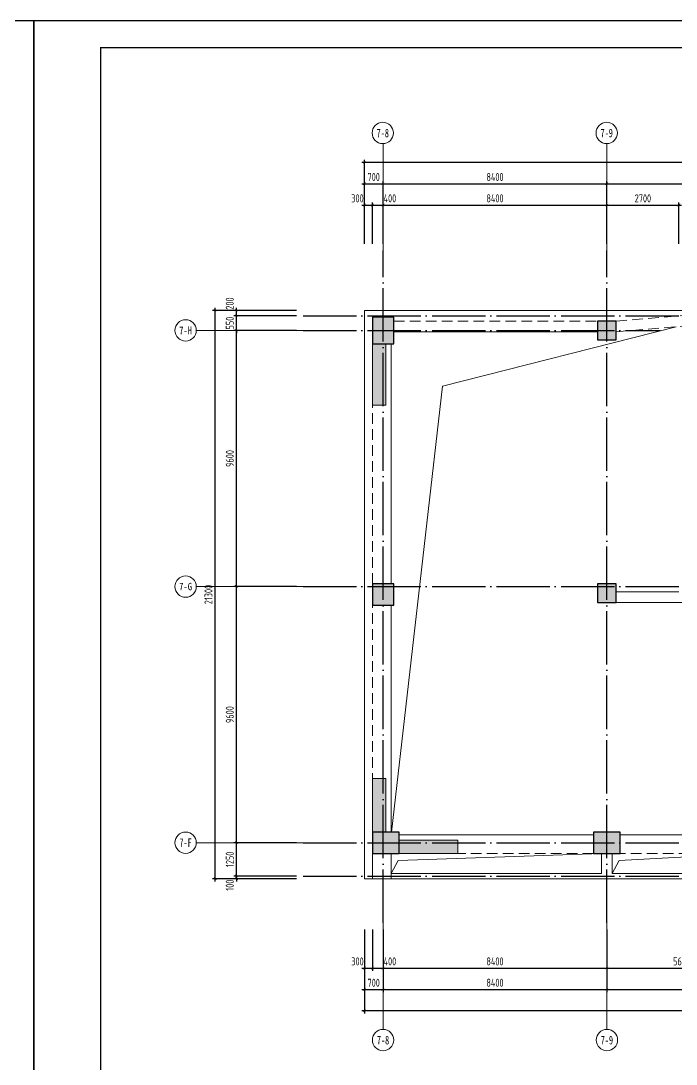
# Model space of a CAD drawing. Header units: millimetres. Extents: x -202076 to 1082610, y -439651 to 179350.
# Drawn here: x 739118 to 763704, y 37219 to 76322 of the extents above; entities that cross this region are included whole.
import ezdxf
from ezdxf.enums import TextEntityAlignment as Align

# ---------------------------------------------------------------- set-up
doc = ezdxf.new("R2010")
doc.units = ezdxf.units.MM
doc.header["$LTSCALE"] = 1000
for name, pattern in [('DASHED', [0.75, 0.5, -0.25]), ('DOTE', [2.42, 2, -0.2, 0.02, -0.2]), ('虚线', [500, 300, -200])]:
    doc.linetypes.add(name, pattern=pattern)
for name, color, linetype in [('02-TEXT_轴号', 7, 'Continuous'), ('A_AXIS-轴线', 36, 'DOTE'), ('AXIS_TEXT', 7, 'Continuous'), ('COLU', 5, 'Continuous')]:
    doc.layers.add(name, color=color, linetype=linetype)
for name, color, linetype, lineweight in [('BEAM', 4, 'DASHED', 0), ('DIM', 3, 'Continuous', 0), ('WALL', 2, 'Continuous', 0), ('板洞边线', 3, 'Continuous', 18), ('砼梁', 4, 'Continuous', 18), ('边缘构件填充', 253, 'Continuous', 18)]:
    doc.layers.add(name, color=color, linetype=linetype, lineweight=lineweight)
doc.styles.add('_TCH_AXIS', font='STXIHEI.TTF', dxfattribs={"width": 0.75})
doc.styles.add('COMPLEX', font='COMPLEX')
doc.styles.add('TSSD_Dimension', font='tssdeng.shx', dxfattribs={"width": 0.7, "bigfont": 'hztxt.shx'})
doc.dimstyles.new('TSSD_100_100', dxfattribs={"dimtxt": 300, "dimasz": 100, "dimexe": 100, "dimexo": 250, "dimgap": 100, "dimtad": 1, "dimdec": 0, "dimzin": 0, "dimdsep": 46, "dimtxsty": 'TSSD_Dimension', "dimblk": 'ARCHTICK', "dimcen": 0, "dimdle": 100, "dimclrt": 7, "dimadec": 0, "dimazin": 0, "dimtfac": 1, "dimtdec": 0, "dimtix": 1, "dimtmove": 2, "dimatfit": 3, "dimfxl": 1, "dimtolj": 1, "dimtzin": 0, "dimarcsym": 0})

# ---------------------------------------------------------------- blocks, each defined once
blk = doc.blocks.new('_ARCHTICK')
at = {"color": 0, "linetype": 'ByBlock', "const_width": 0.15}
blk.add_lwpolyline([(-0.5, -0.5), (0.5, 0.5)], dxfattribs=at)
blk = doc.blocks.new('*D1767')
at = {"layer": 'Defpoints', "color": 0, "transparency": 16777216}
for p in [(747207, 55119), (749707, 55119), (749707, 45519)]:
    blk.add_point(p, dxfattribs=at)
at = {"layer": 'DIM', "color": 0, "lineweight": -2, "transparency": 16777216}
for p, q in [((747207, 45419), (747207, 55219)), ((749457, 55119), (747107, 55119)), ((749457, 45519), (747107, 45519))]:
    blk.add_line(p, q, dxfattribs=at)
at = {"layer": 'DIM', "color": 0, "lineweight": -2, "transparency": 16777216, "xscale": 100, "yscale": 100, "zscale": 100}
for p, rotation in [((747207, 55119), 90), ((747207, 45519), 270)]:
    blk.add_blockref('_ARCHTICK', p, dxfattribs=dict(at, rotation=rotation))
at = {"layer": 'DIM', "color": 7, "transparency": 16777216, "insert": (746957, 50319), "char_height": 300, "attachment_point": 5, "rotation": 90, "style": 'TSSD_Dimension'}
blk.add_mtext('\\A1;9600', dxfattribs=at)
blk = doc.blocks.new('*D1768')
at = {"layer": 'Defpoints', "color": 0, "transparency": 16777216}
for p in [(747207, 64719), (749707, 64719), (749707, 55119)]:
    blk.add_point(p, dxfattribs=at)
at = {"layer": 'DIM', "color": 0, "lineweight": -2, "transparency": 16777216}
for p, q in [((749457, 64719), (747107, 64719)), ((747207, 55019), (747207, 64819)), ((749457, 55119), (747107, 55119))]:
    blk.add_line(p, q, dxfattribs=at)
at = {"layer": 'DIM', "color": 0, "lineweight": -2, "transparency": 16777216, "xscale": 100, "yscale": 100, "zscale": 100}
for p, rotation in [((747207, 64719), 90), ((747207, 55119), 270)]:
    blk.add_blockref('_ARCHTICK', p, dxfattribs=dict(at, rotation=rotation))
at = {"layer": 'DIM', "color": 7, "transparency": 16777216, "insert": (746957, 59919), "char_height": 300, "attachment_point": 5, "rotation": 90, "style": 'TSSD_Dimension'}
blk.add_mtext('\\A1;9600', dxfattribs=at)
blk = doc.blocks.new('*D1769')
at = {"layer": 'Defpoints', "color": 0, "transparency": 16777216}
for p in [(747207, 65269), (749707, 65269), (749707, 64719)]:
    blk.add_point(p, dxfattribs=at)
at = {"layer": 'DIM', "color": 0, "lineweight": -2, "transparency": 16777216}
for p, q in [((747207, 65269), (747207, 65369)), ((749457, 65269), (747107, 65269)), ((747207, 64719), (747207, 65269)), ((749457, 64719), (747107, 64719)), ((747207, 64719), (747207, 64619))]:
    blk.add_line(p, q, dxfattribs=at)
at = {"layer": 'DIM', "color": 0, "lineweight": -2, "transparency": 16777216, "xscale": 100, "yscale": 100, "zscale": 100}
for p, rotation in [((747207, 65269), 270), ((747207, 64719), 90)]:
    blk.add_blockref('_ARCHTICK', p, dxfattribs=dict(at, rotation=rotation))
at = {"layer": 'DIM', "color": 7, "transparency": 16777216, "insert": (746957, 64994), "char_height": 300, "attachment_point": 5, "rotation": 90, "style": 'TSSD_Dimension'}
blk.add_mtext('\\A1;550', dxfattribs=at)
blk = doc.blocks.new('*D1770')
at = {"layer": 'Defpoints', "color": 0, "transparency": 16777216}
for p in [(746407, 65469), (749707, 65469), (749707, 44169)]:
    blk.add_point(p, dxfattribs=at)
at = {"layer": 'DIM', "color": 0, "lineweight": -2, "transparency": 16777216}
for p, q in [((749457, 65469), (746307, 65469)), ((746407, 44069), (746407, 65569)), ((749457, 44169), (746307, 44169))]:
    blk.add_line(p, q, dxfattribs=at)
at = {"layer": 'DIM', "color": 0, "lineweight": -2, "transparency": 16777216, "xscale": 100, "yscale": 100, "zscale": 100}
for p, rotation in [((746407, 65469), 90), ((746407, 44169), 270)]:
    blk.add_blockref('_ARCHTICK', p, dxfattribs=dict(at, rotation=rotation))
at = {"layer": 'DIM', "color": 7, "transparency": 16777216, "insert": (746157, 54819), "char_height": 300, "attachment_point": 5, "rotation": 90, "style": 'TSSD_Dimension'}
blk.add_mtext('\\A1;21300', dxfattribs=at)
blk = doc.blocks.new('*D1773')
at = {"layer": 'Defpoints', "color": 0, "transparency": 16777216}
for p in [(761107, 42519), (769507, 42519), (769507, 40019)]:
    blk.add_point(p, dxfattribs=at)
at = {"layer": 'DIM', "color": 0, "lineweight": -2, "transparency": 16777216}
for p, q in [((761107, 42269), (761107, 39919)), ((769507, 42269), (769507, 39919)), ((761007, 40019), (769607, 40019))]:
    blk.add_line(p, q, dxfattribs=at)
at = {"layer": 'DIM', "color": 0, "lineweight": -2, "transparency": 16777216, "xscale": 100, "yscale": 100, "zscale": 100, "rotation": 180}
blk.add_blockref('_ARCHTICK', (761107, 40019), dxfattribs=at)
at = {"layer": 'DIM', "color": 0, "lineweight": -2, "transparency": 16777216, "xscale": 100, "yscale": 100, "zscale": 100}
blk.add_blockref('_ARCHTICK', (769507, 40019), dxfattribs=at)
at = {"layer": 'DIM', "color": 7, "transparency": 16777216, "insert": (765307, 40269), "char_height": 300, "attachment_point": 5, "style": 'TSSD_Dimension'}
blk.add_mtext('\\A1;8400', dxfattribs=at)
blk = doc.blocks.new('*D1775')
at = {"layer": 'Defpoints', "color": 0, "transparency": 16777216}
for p in [(752707, 42519), (761107, 42519), (761107, 40019)]:
    blk.add_point(p, dxfattribs=at)
at = {"layer": 'DIM', "color": 0, "lineweight": -2, "transparency": 16777216}
for p, q in [((752707, 42269), (752707, 39919)), ((761107, 42269), (761107, 39919)), ((752607, 40019), (761207, 40019))]:
    blk.add_line(p, q, dxfattribs=at)
at = {"layer": 'DIM', "color": 0, "lineweight": -2, "transparency": 16777216, "xscale": 100, "yscale": 100, "zscale": 100, "rotation": 180}
blk.add_blockref('_ARCHTICK', (752707, 40019), dxfattribs=at)
at = {"layer": 'DIM', "color": 0, "lineweight": -2, "transparency": 16777216, "xscale": 100, "yscale": 100, "zscale": 100}
blk.add_blockref('_ARCHTICK', (761107, 40019), dxfattribs=at)
at = {"layer": 'DIM', "color": 7, "transparency": 16777216, "insert": (756907, 40269), "char_height": 300, "attachment_point": 5, "style": 'TSSD_Dimension'}
blk.add_mtext('\\A1;8400', dxfattribs=at)
blk = doc.blocks.new('*D1779')
at = {"layer": 'Defpoints', "color": 0, "transparency": 16777216}
for p in [(752007, 42519), (803807, 42519), (752007, 39219)]:
    blk.add_point(p, dxfattribs=at)
at = {"layer": 'DIM', "color": 0, "lineweight": -2, "transparency": 16777216}
for p, q in [((752007, 42269), (752007, 39119)), ((803807, 42269), (803807, 39119)), ((803907, 39219), (751907, 39219))]:
    blk.add_line(p, q, dxfattribs=at)
at = {"layer": 'DIM', "color": 0, "lineweight": -2, "transparency": 16777216, "xscale": 100, "yscale": 100, "zscale": 100, "rotation": 180}
blk.add_blockref('_ARCHTICK', (752007, 39219), dxfattribs=at)
at = {"layer": 'DIM', "color": 0, "lineweight": -2, "transparency": 16777216, "xscale": 100, "yscale": 100, "zscale": 100}
blk.add_blockref('_ARCHTICK', (803807, 39219), dxfattribs=at)
at = {"layer": 'DIM', "color": 7, "transparency": 16777216, "insert": (777907, 39469), "char_height": 300, "attachment_point": 5, "style": 'TSSD_Dimension'}
blk.add_mtext('\\A1;51800', dxfattribs=at)
blk = doc.blocks.new('*D1780')
at = {"layer": 'Defpoints', "color": 0, "transparency": 16777216}
for p in [(761107, 70219), (752707, 67719), (761107, 67719)]:
    blk.add_point(p, dxfattribs=at)
at = {"layer": 'DIM', "color": 0, "lineweight": -2, "transparency": 16777216}
for p, q in [((752607, 70219), (761207, 70219)), ((752707, 67969), (752707, 70319)), ((761107, 67969), (761107, 70319))]:
    blk.add_line(p, q, dxfattribs=at)
at = {"layer": 'DIM', "color": 0, "lineweight": -2, "transparency": 16777216, "xscale": 100, "yscale": 100, "zscale": 100, "rotation": 180}
blk.add_blockref('_ARCHTICK', (752707, 70219), dxfattribs=at)
at = {"layer": 'DIM', "color": 0, "lineweight": -2, "transparency": 16777216, "xscale": 100, "yscale": 100, "zscale": 100}
blk.add_blockref('_ARCHTICK', (761107, 70219), dxfattribs=at)
at = {"layer": 'DIM', "color": 7, "transparency": 16777216, "insert": (756907, 70469), "char_height": 300, "attachment_point": 5, "style": 'TSSD_Dimension'}
blk.add_mtext('\\A1;8400', dxfattribs=at)
blk = doc.blocks.new('*D1781')
at = {"layer": 'Defpoints', "color": 0, "transparency": 16777216}
for p in [(769507, 70219), (761107, 67719), (769507, 67719)]:
    blk.add_point(p, dxfattribs=at)
at = {"layer": 'DIM', "color": 0, "lineweight": -2, "transparency": 16777216}
for p, q in [((761007, 70219), (769607, 70219)), ((761107, 67969), (761107, 70319)), ((769507, 67969), (769507, 70319))]:
    blk.add_line(p, q, dxfattribs=at)
at = {"layer": 'DIM', "color": 0, "lineweight": -2, "transparency": 16777216, "xscale": 100, "yscale": 100, "zscale": 100, "rotation": 180}
blk.add_blockref('_ARCHTICK', (761107, 70219), dxfattribs=at)
at = {"layer": 'DIM', "color": 0, "lineweight": -2, "transparency": 16777216, "xscale": 100, "yscale": 100, "zscale": 100}
blk.add_blockref('_ARCHTICK', (769507, 70219), dxfattribs=at)
at = {"layer": 'DIM', "color": 7, "transparency": 16777216, "insert": (765307, 70469), "char_height": 300, "attachment_point": 5, "style": 'TSSD_Dimension'}
blk.add_mtext('\\A1;8400', dxfattribs=at)
blk = doc.blocks.new('*D1788')
at = {"layer": 'Defpoints', "color": 0, "transparency": 16777216}
for p in [(752007, 71019), (752007, 67719), (803807, 67719)]:
    blk.add_point(p, dxfattribs=at)
at = {"layer": 'DIM', "color": 0, "lineweight": -2, "transparency": 16777216}
for p, q in [((803907, 71019), (751907, 71019)), ((752007, 67969), (752007, 71119)), ((803807, 67969), (803807, 71119))]:
    blk.add_line(p, q, dxfattribs=at)
at = {"layer": 'DIM', "color": 0, "lineweight": -2, "transparency": 16777216, "xscale": 100, "yscale": 100, "zscale": 100, "rotation": 180}
blk.add_blockref('_ARCHTICK', (752007, 71019), dxfattribs=at)
at = {"layer": 'DIM', "color": 0, "lineweight": -2, "transparency": 16777216, "xscale": 100, "yscale": 100, "zscale": 100}
blk.add_blockref('_ARCHTICK', (803807, 71019), dxfattribs=at)
at = {"layer": 'DIM', "color": 7, "transparency": 16777216, "insert": (777907, 71269), "char_height": 300, "attachment_point": 5, "style": 'TSSD_Dimension'}
blk.add_mtext('\\A1;51800', dxfattribs=at)
blk = doc.blocks.new('*D1789')
at = {"layer": 'Defpoints', "color": 0, "transparency": 16777216}
for p in [(761107, 69419), (752707, 67719), (761107, 67719)]:
    blk.add_point(p, dxfattribs=at)
at = {"layer": 'DIM', "color": 0, "lineweight": -2, "transparency": 16777216}
for p, q in [((752607, 69419), (761207, 69419)), ((752707, 67969), (752707, 69519)), ((761107, 67969), (761107, 69519))]:
    blk.add_line(p, q, dxfattribs=at)
at = {"layer": 'DIM', "color": 0, "lineweight": -2, "transparency": 16777216, "xscale": 100, "yscale": 100, "zscale": 100, "rotation": 180}
blk.add_blockref('_ARCHTICK', (752707, 69419), dxfattribs=at)
at = {"layer": 'DIM', "color": 0, "lineweight": -2, "transparency": 16777216, "xscale": 100, "yscale": 100, "zscale": 100}
blk.add_blockref('_ARCHTICK', (761107, 69419), dxfattribs=at)
at = {"layer": 'DIM', "color": 7, "transparency": 16777216, "insert": (756907, 69669), "char_height": 300, "attachment_point": 5, "style": 'TSSD_Dimension'}
blk.add_mtext('\\A1;8400', dxfattribs=at)
blk = doc.blocks.new('*D1790')
at = {"layer": 'Defpoints', "color": 0, "transparency": 16777216}
for p in [(763807, 69419), (761107, 67719), (763807, 67719)]:
    blk.add_point(p, dxfattribs=at)
at = {"layer": 'DIM', "color": 0, "lineweight": -2, "transparency": 16777216}
for p, q in [((761007, 69419), (763907, 69419)), ((761107, 67969), (761107, 69519)), ((763807, 67969), (763807, 69519))]:
    blk.add_line(p, q, dxfattribs=at)
at = {"layer": 'DIM', "color": 0, "lineweight": -2, "transparency": 16777216, "xscale": 100, "yscale": 100, "zscale": 100, "rotation": 180}
blk.add_blockref('_ARCHTICK', (761107, 69419), dxfattribs=at)
at = {"layer": 'DIM', "color": 0, "lineweight": -2, "transparency": 16777216, "xscale": 100, "yscale": 100, "zscale": 100}
blk.add_blockref('_ARCHTICK', (763807, 69419), dxfattribs=at)
at = {"layer": 'DIM', "color": 7, "transparency": 16777216, "insert": (762457, 69669), "char_height": 300, "attachment_point": 5, "style": 'TSSD_Dimension'}
blk.add_mtext('\\A1;2700', dxfattribs=at)
blk = doc.blocks.new('*D1809')
at = {"layer": 'Defpoints', "color": 0, "transparency": 16777216}
for p in [(752707, 42519), (761107, 42519), (761107, 40819)]:
    blk.add_point(p, dxfattribs=at)
at = {"layer": 'DIM', "color": 0, "lineweight": -2, "transparency": 16777216}
for p, q in [((752707, 42269), (752707, 40719)), ((761107, 42269), (761107, 40719)), ((752607, 40819), (761207, 40819))]:
    blk.add_line(p, q, dxfattribs=at)
at = {"layer": 'DIM', "color": 0, "lineweight": -2, "transparency": 16777216, "xscale": 100, "yscale": 100, "zscale": 100, "rotation": 180}
blk.add_blockref('_ARCHTICK', (752707, 40819), dxfattribs=at)
at = {"layer": 'DIM', "color": 0, "lineweight": -2, "transparency": 16777216, "xscale": 100, "yscale": 100, "zscale": 100}
blk.add_blockref('_ARCHTICK', (761107, 40819), dxfattribs=at)
at = {"layer": 'DIM', "color": 7, "transparency": 16777216, "insert": (756907, 41069), "char_height": 300, "attachment_point": 5, "style": 'TSSD_Dimension'}
blk.add_mtext('\\A1;8400', dxfattribs=at)
blk = doc.blocks.new('*D1810')
at = {"layer": 'Defpoints', "color": 0, "transparency": 16777216}
for p in [(761107, 42519), (766707, 42519), (766707, 40819)]:
    blk.add_point(p, dxfattribs=at)
at = {"layer": 'DIM', "color": 0, "lineweight": -2, "transparency": 16777216}
for p, q in [((761107, 42269), (761107, 40719)), ((766707, 42269), (766707, 40719)), ((761007, 40819), (766807, 40819))]:
    blk.add_line(p, q, dxfattribs=at)
at = {"layer": 'DIM', "color": 0, "lineweight": -2, "transparency": 16777216, "xscale": 100, "yscale": 100, "zscale": 100, "rotation": 180}
blk.add_blockref('_ARCHTICK', (761107, 40819), dxfattribs=at)
at = {"layer": 'DIM', "color": 0, "lineweight": -2, "transparency": 16777216, "xscale": 100, "yscale": 100, "zscale": 100}
blk.add_blockref('_ARCHTICK', (766707, 40819), dxfattribs=at)
at = {"layer": 'DIM', "color": 7, "transparency": 16777216, "insert": (763907, 41069), "char_height": 300, "attachment_point": 5, "style": 'TSSD_Dimension'}
blk.add_mtext('\\A1;5600', dxfattribs=at)
blk = doc.blocks.new('图框-A1')
for points, const_width in [([(0, 0), (841, 0), (841, 594), (0, 594)], 0.05), ([(766, 584), (25, 584), (25, 10), (766, 10)], 0.5)]:
    blk.add_lwpolyline(points, close=True, dxfattribs=dict(const_width=const_width))
at = {"const_width": 0.05}
for points in [[(0, 297), (2, 297)], [(841, 297), (839, 297)]]:
    blk.add_lwpolyline(points, dxfattribs=at)
blk = doc.blocks.new('*D2203')
at = {"layer": 'Defpoints', "color": 0, "transparency": 16777216}
for p in [(752307, 42519), (752707, 42519), (752707, 40819)]:
    blk.add_point(p, dxfattribs=at)
at = {"layer": 'DIM', "color": 0, "lineweight": -2, "transparency": 16777216}
for p, q in [((752307, 42269), (752307, 40719)), ((752707, 42269), (752707, 40719)), ((752207, 40819), (752807, 40819))]:
    blk.add_line(p, q, dxfattribs=at)
at = {"layer": 'DIM', "color": 0, "lineweight": -2, "transparency": 16777216, "xscale": 100, "yscale": 100, "zscale": 100, "rotation": 180}
blk.add_blockref('_ARCHTICK', (752307, 40819), dxfattribs=at)
at = {"layer": 'DIM', "color": 0, "lineweight": -2, "transparency": 16777216, "xscale": 100, "yscale": 100, "zscale": 100}
blk.add_blockref('_ARCHTICK', (752707, 40819), dxfattribs=at)
at = {"layer": 'DIM', "color": 7, "transparency": 16777216, "insert": (752965, 41069), "char_height": 300, "attachment_point": 5, "style": 'TSSD_Dimension'}
blk.add_mtext('\\A1;400', dxfattribs=at)
blk = doc.blocks.new('*D2204')
at = {"layer": 'Defpoints', "color": 0, "transparency": 16777216}
for p in [(752007, 42519), (752707, 42519), (752707, 40019)]:
    blk.add_point(p, dxfattribs=at)
at = {"layer": 'DIM', "color": 0, "lineweight": -2, "transparency": 16777216}
for p, q in [((752007, 42269), (752007, 39919)), ((752707, 42269), (752707, 39919)), ((751907, 40019), (752807, 40019))]:
    blk.add_line(p, q, dxfattribs=at)
at = {"layer": 'DIM', "color": 0, "lineweight": -2, "transparency": 16777216, "xscale": 100, "yscale": 100, "zscale": 100, "rotation": 180}
blk.add_blockref('_ARCHTICK', (752007, 40019), dxfattribs=at)
at = {"layer": 'DIM', "color": 0, "lineweight": -2, "transparency": 16777216, "xscale": 100, "yscale": 100, "zscale": 100}
blk.add_blockref('_ARCHTICK', (752707, 40019), dxfattribs=at)
at = {"layer": 'DIM', "color": 7, "transparency": 16777216, "insert": (752357, 40269), "char_height": 300, "attachment_point": 5, "style": 'TSSD_Dimension'}
blk.add_mtext('\\A1;700', dxfattribs=at)
blk = doc.blocks.new('*D2205')
at = {"layer": 'Defpoints', "color": 0, "transparency": 16777216}
for p in [(747207, 44269), (749707, 44269), (749707, 44169)]:
    blk.add_point(p, dxfattribs=at)
at = {"layer": 'DIM', "color": 0, "lineweight": -2, "transparency": 16777216}
for p, q in [((749457, 44269), (747107, 44269)), ((747207, 44269), (747207, 44369)), ((747207, 44169), (747207, 44269)), ((749457, 44169), (747107, 44169)), ((747207, 44169), (747207, 44069))]:
    blk.add_line(p, q, dxfattribs=at)
at = {"layer": 'DIM', "color": 0, "lineweight": -2, "transparency": 16777216, "xscale": 100, "yscale": 100, "zscale": 100}
for p, rotation in [((747207, 44269), 270), ((747207, 44169), 90)]:
    blk.add_blockref('_ARCHTICK', p, dxfattribs=dict(at, rotation=rotation))
at = {"layer": 'DIM', "color": 7, "transparency": 16777216, "insert": (746957, 43927), "char_height": 300, "attachment_point": 5, "rotation": 90, "style": 'TSSD_Dimension'}
blk.add_mtext('\\A1;100', dxfattribs=at)
blk = doc.blocks.new('*D2212')
at = {"layer": 'Defpoints', "color": 0, "transparency": 16777216}
for p in [(752307, 69419), (752007, 67719), (752307, 67719)]:
    blk.add_point(p, dxfattribs=at)
at = {"layer": 'DIM', "color": 0, "lineweight": -2, "transparency": 16777216}
for p, q in [((751907, 69419), (752407, 69419)), ((752007, 67969), (752007, 69519)), ((752307, 67969), (752307, 69519))]:
    blk.add_line(p, q, dxfattribs=at)
at = {"layer": 'DIM', "color": 0, "lineweight": -2, "transparency": 16777216, "xscale": 100, "yscale": 100, "zscale": 100, "rotation": 180}
blk.add_blockref('_ARCHTICK', (752007, 69419), dxfattribs=at)
at = {"layer": 'DIM', "color": 0, "lineweight": -2, "transparency": 16777216, "xscale": 100, "yscale": 100, "zscale": 100}
blk.add_blockref('_ARCHTICK', (752307, 69419), dxfattribs=at)
at = {"layer": 'DIM', "color": 7, "transparency": 16777216, "insert": (751749, 69669), "char_height": 300, "attachment_point": 5, "style": 'TSSD_Dimension'}
blk.add_mtext('\\A1;300', dxfattribs=at)
blk = doc.blocks.new('*D2213')
at = {"layer": 'Defpoints', "color": 0, "transparency": 16777216}
for p in [(752707, 70219), (752007, 67719), (752707, 67719)]:
    blk.add_point(p, dxfattribs=at)
at = {"layer": 'DIM', "color": 0, "lineweight": -2, "transparency": 16777216}
for p, q in [((751907, 70219), (752807, 70219)), ((752007, 67969), (752007, 70319)), ((752707, 67969), (752707, 70319))]:
    blk.add_line(p, q, dxfattribs=at)
at = {"layer": 'DIM', "color": 0, "lineweight": -2, "transparency": 16777216, "xscale": 100, "yscale": 100, "zscale": 100, "rotation": 180}
blk.add_blockref('_ARCHTICK', (752007, 70219), dxfattribs=at)
at = {"layer": 'DIM', "color": 0, "lineweight": -2, "transparency": 16777216, "xscale": 100, "yscale": 100, "zscale": 100}
blk.add_blockref('_ARCHTICK', (752707, 70219), dxfattribs=at)
at = {"layer": 'DIM', "color": 7, "transparency": 16777216, "insert": (752357, 70469), "char_height": 300, "attachment_point": 5, "style": 'TSSD_Dimension'}
blk.add_mtext('\\A1;700', dxfattribs=at)
blk = doc.blocks.new('*D2214')
at = {"layer": 'Defpoints', "color": 0, "transparency": 16777216}
for p in [(747207, 65469), (749707, 65469), (749707, 65269)]:
    blk.add_point(p, dxfattribs=at)
at = {"layer": 'DIM', "color": 0, "lineweight": -2, "transparency": 16777216}
for p, q in [((749457, 65469), (747107, 65469)), ((747207, 65169), (747207, 65569)), ((749457, 65269), (747107, 65269))]:
    blk.add_line(p, q, dxfattribs=at)
at = {"layer": 'DIM', "color": 0, "lineweight": -2, "transparency": 16777216, "xscale": 100, "yscale": 100, "zscale": 100}
for p, rotation in [((747207, 65469), 90), ((747207, 65269), 270)]:
    blk.add_blockref('_ARCHTICK', p, dxfattribs=dict(at, rotation=rotation))
at = {"layer": 'DIM', "color": 7, "transparency": 16777216, "insert": (746957, 65727), "char_height": 300, "attachment_point": 5, "rotation": 90, "style": 'TSSD_Dimension'}
blk.add_mtext('\\A1;200', dxfattribs=at)
blk = doc.blocks.new('_AXISO')
blk.add_circle((0, 0), 0.5)
at = {"layer": 'AXIS_TEXT', "style": 'COMPLEX', "width": 1.041667}
blk.add_attdef('A', text='', height=0.56, dxfattribs=at).set_placement((-0.25, -0.28), (0.25, -0.28), align=Align.FIT)
blk = doc.blocks.new('*D2923')
at = {"layer": 'Defpoints', "color": 0, "transparency": 16777216}
for p in [(747207, 45519), (749707, 45519), (749707, 44269)]:
    blk.add_point(p, dxfattribs=at)
at = {"layer": 'DIM', "color": 0, "lineweight": -2, "transparency": 16777216}
for p, q in [((749457, 45519), (747107, 45519)), ((747207, 44169), (747207, 45619)), ((749457, 44269), (747107, 44269))]:
    blk.add_line(p, q, dxfattribs=at)
at = {"layer": 'DIM', "color": 0, "lineweight": -2, "transparency": 16777216, "xscale": 100, "yscale": 100, "zscale": 100}
for p, rotation in [((747207, 45519), 90), ((747207, 44269), 270)]:
    blk.add_blockref('_ARCHTICK', p, dxfattribs=dict(at, rotation=rotation))
at = {"layer": 'DIM', "color": 7, "transparency": 16777216, "insert": (746957, 44894), "char_height": 300, "attachment_point": 5, "rotation": 90, "style": 'TSSD_Dimension'}
blk.add_mtext('\\A1;1250', dxfattribs=at)
blk = doc.blocks.new('*D2927')
at = {"layer": 'Defpoints', "color": 0, "transparency": 16777216}
for p in [(752007, 42519), (752307, 42519), (752307, 40819)]:
    blk.add_point(p, dxfattribs=at)
at = {"layer": 'DIM', "color": 0, "lineweight": -2, "transparency": 16777216}
for p, q in [((752007, 42269), (752007, 40719)), ((752307, 42269), (752307, 40719)), ((751907, 40819), (752407, 40819))]:
    blk.add_line(p, q, dxfattribs=at)
at = {"layer": 'DIM', "color": 0, "lineweight": -2, "transparency": 16777216, "xscale": 100, "yscale": 100, "zscale": 100, "rotation": 180}
blk.add_blockref('_ARCHTICK', (752007, 40819), dxfattribs=at)
at = {"layer": 'DIM', "color": 0, "lineweight": -2, "transparency": 16777216, "xscale": 100, "yscale": 100, "zscale": 100}
blk.add_blockref('_ARCHTICK', (752307, 40819), dxfattribs=at)
at = {"layer": 'DIM', "color": 7, "transparency": 16777216, "insert": (751749, 41069), "char_height": 300, "attachment_point": 5, "style": 'TSSD_Dimension'}
blk.add_mtext('\\A1;300', dxfattribs=at)
blk = doc.blocks.new('*D2928')
at = {"layer": 'Defpoints', "color": 0, "transparency": 16777216}
for p in [(752707, 69419), (752307, 67719), (752707, 67719)]:
    blk.add_point(p, dxfattribs=at)
at = {"layer": 'DIM', "color": 0, "lineweight": -2, "transparency": 16777216}
for p, q in [((752207, 69419), (752807, 69419)), ((752307, 67969), (752307, 69519)), ((752707, 67969), (752707, 69519))]:
    blk.add_line(p, q, dxfattribs=at)
at = {"layer": 'DIM', "color": 0, "lineweight": -2, "transparency": 16777216, "xscale": 100, "yscale": 100, "zscale": 100, "rotation": 180}
blk.add_blockref('_ARCHTICK', (752307, 69419), dxfattribs=at)
at = {"layer": 'DIM', "color": 0, "lineweight": -2, "transparency": 16777216, "xscale": 100, "yscale": 100, "zscale": 100}
blk.add_blockref('_ARCHTICK', (752707, 69419), dxfattribs=at)
at = {"layer": 'DIM', "color": 7, "transparency": 16777216, "insert": (752965, 69669), "char_height": 300, "attachment_point": 5, "style": 'TSSD_Dimension'}
blk.add_mtext('\\A1;400', dxfattribs=at)

msp = doc.modelspace()

# ---------------------------------------------------------------- hatches: boundary and pattern name
at = {"layer": '边缘构件填充'}
h = msp.add_hatch(color=256, dxfattribs=at)
h.dxf.hatch_style = 1
h.paths.add_polyline_path([(753107.2, 65219), (752307.2, 65219), (752307.2, 64219), (753107.2, 64219)])
h = msp.add_hatch(color=256, dxfattribs=at)
h.dxf.hatch_style = 1
h.paths.add_polyline_path([(761457.2, 65069), (760757.2, 65069), (760757.2, 64369), (761457.2, 64369)])
h = msp.add_hatch(color=256, dxfattribs=at)
h.dxf.hatch_style = 1
h.paths.add_polyline_path([(752307.2, 61919), (752807.2, 61919), (752807.2, 64219), (752307.2, 64219)])
h = msp.add_hatch(color=256, dxfattribs=at)
h.dxf.hatch_style = 1
h.paths.add_polyline_path([(753107.2, 55219), (752307.2, 55219), (752307.2, 54419), (753107.2, 54419)])
h = msp.add_hatch(color=256, dxfattribs=at)
h.dxf.hatch_style = 1
h.paths.add_polyline_path([(761457.2, 55219), (760757.2, 55219), (760757.2, 54519), (761457.2, 54519)])
h = msp.add_hatch(color=256, dxfattribs=at)
h.dxf.hatch_style = 1
h.paths.add_polyline_path([(752807.2, 47919), (752307.2, 47919), (752307.2, 45919), (752807.2, 45919)])
h = msp.add_hatch(color=256, dxfattribs=at)
h.dxf.hatch_style = 1
h.paths.add_polyline_path([(753307.2, 45919), (752307.2, 45919), (752307.2, 45119), (753307.2, 45119)])
h = msp.add_hatch(color=256, dxfattribs=at)
h.dxf.hatch_style = 1
h.paths.add_polyline_path([(761607.2, 45919), (760607.2, 45919), (760607.2, 45119), (761607.2, 45119)])
h = msp.add_hatch(color=256, dxfattribs=at)
h.dxf.hatch_style = 1
h.paths.add_polyline_path([(755507.2, 45619), (753307.2, 45619), (753307.2, 45119), (755507.2, 45119)])

# ---------------------------------------------------------------- linework, layer by layer
for points in [[(739607.2, 16919), (739607.2, 76319), (655507.2, 76319), (655507.2, 16919)], [(823707.2, 16919), (823707.2, 76319), (739607.2, 76319), (739607.2, 16919)]]:
    msp.add_lwpolyline(points, close=True)
at = {"layer": 'A_AXIS-轴线'}
for p, q in [((752707.2, 42519), (752707.2, 67719)), ((761107.2, 42519), (761107.2, 67719))]:
    msp.add_line(p, q, dxfattribs=at)
for points in [[(749707.2, 65269), (806107.5, 65269)], [(749707.2, 64719), (763107.2, 64719)], [(749707.2, 55119), (806107.5, 55119)], [(749707.2, 45519), (806107.5, 45519)], [(749707.2, 44269), (806107.5, 44269)]]:
    msp.add_lwpolyline(points, dxfattribs=at)
at = {"layer": 'BEAM', "ltscale": 0.8}
for p, q in [((761457.2, 65069), (766207.2, 65469)), ((753107.2, 65069), (760757.2, 65069)), ((761457.2, 64667.6), (766207.2, 65067.6)), ((752307.2, 55219), (752307.2, 64219)), ((752307.2, 45919), (752307.2, 54419)), ((752307.2, 45119), (752307.2, 44169)), ((760607.2, 45119), (753307.2, 45119)), ((769007.2, 45119), (761607.2, 45119))]:
    msp.add_line(p, q, dxfattribs=at)
at = {"layer": 'COLU'}
for points in [[(753107.2, 65219), (752307.2, 65219), (752307.2, 64219), (753107.2, 64219)], [(761457.2, 65069), (760757.2, 65069), (760757.2, 64369), (761457.2, 64369)], [(753107.2, 55219), (752307.2, 55219), (752307.2, 54419), (753107.2, 54419)], [(761457.2, 55219), (760757.2, 55219), (760757.2, 54519), (761457.2, 54519)], [(753307.2, 45919), (752307.2, 45919), (752307.2, 45119), (753307.2, 45119)], [(761607.2, 45919), (760607.2, 45919), (760607.2, 45119), (761607.2, 45119)]]:
    msp.add_lwpolyline(points, close=True, dxfattribs=at)
at = {"layer": 'DIM'}
for p, q in [((752707.2, 67719), (752707.2, 71719)), ((761107.2, 67719), (761107.2, 71719)), ((749707.2, 64719), (745707.2, 64719)), ((749707.2, 55119), (745707.2, 55119)), ((749707.2, 45519), (745707.2, 45519)), ((752707.2, 42519), (752707.2, 38519)), ((761107.2, 42519), (761107.2, 38519))]:
    msp.add_line(p, q, dxfattribs=at)
at = {"layer": 'WALL'}
for points in [[(752307.2, 64219), (752307.2, 61919), (752807.2, 61919), (752807.2, 64219), (752807.2, 61919)], [(752307.2, 47919), (752307.2, 45919), (752307.2, 47919), (752807.2, 47919), (752807.2, 45919)], [(755507.2, 45619), (753307.2, 45619), (755507.2, 45619), (755507.2, 45119), (753307.2, 45119)]]:
    msp.add_lwpolyline(points, dxfattribs=at)
at = {"layer": '板洞边线'}
for p, q in [((763701.4, 64856.6), (754941.5, 62634)), ((754941.5, 62634), (753018.7, 45919)), ((753018.7, 45919), (753007.2, 45919)), ((753272.3, 44853.8), (760907.2, 45119)), ((761572.3, 44853.8), (766607.2, 45119)), ((753007.2, 44369), (753272.3, 44853.8)), ((761307.2, 44369), (761572.3, 44853.8))]:
    msp.add_line(p, q, dxfattribs=at)
at = {"layer": '板洞边线', "color": 6}
msp.add_lwpolyline([(752007.2, 65469), (803807.2, 65469), (803807.2, 44169), (752007.2, 44169)], close=True, dxfattribs=at)
at = {"layer": '砼梁'}
for p, q in [((753107.2, 64669), (760757.2, 64669)), ((753007.2, 64219), (753007.2, 55219)), ((763807.1, 54919), (761457.2, 54919)), ((753007.2, 54419), (753007.2, 45919)), ((769157.2, 54519), (761457.2, 54519)), ((753307.2, 45819), (760607.2, 45819)), ((761607.2, 45819), (766707.1, 45819)), ((753007.2, 44169), (753007.2, 45119)), ((760907.2, 44369), (760907.2, 45119)), ((761307.2, 45119), (761307.2, 44369)), ((753007.2, 44369), (760907.2, 44369)), ((761307.2, 44369), (769307.2, 44369)), ((752307.2, 44169), (803507.2, 44169))]:
    msp.add_line(p, q, dxfattribs=at)
at = {"layer": '砼梁', "linetype": '虚线'}
msp.add_line((752307.2, 44169), (752307.2, 45119), dxfattribs=at)

# ---------------------------------------------------------------- block references
at = {"xscale": 100, "yscale": 100, "zscale": 100}
for p in [(655507.2, 16919), (739607.2, 16919)]:
    msp.add_blockref('图框-A1', p, dxfattribs=at)
at = {"layer": 'DIM'}
ref = msp.add_blockref('_AXISO', (752698.7, 72119.1), dxfattribs=dict(at, xscale=800, yscale=800, zscale=800))
ref.add_attrib('A', '7-8', dxfattribs={"layer": '02-TEXT_轴号', "height": 320.57, "style": '_TCH_AXIS', "width": 0.743037}).set_placement((752469.1, 71958.8), (752928.3, 71958.8), align=Align.FIT)
ref = msp.add_blockref('_AXISO', (761098.7, 72119), dxfattribs=dict(at, xscale=800, yscale=800, zscale=800))
ref.add_attrib('A', '7-9', dxfattribs={"layer": '02-TEXT_轴号', "height": 320.57, "style": '_TCH_AXIS', "width": 0.743037}).set_placement((760869.1, 71958.7), (761328.3, 71958.7), align=Align.FIT)
ref = msp.add_blockref('_AXISO', (745298.7, 64719), dxfattribs=dict(at, xscale=800, yscale=800, zscale=800))
ref.add_attrib('A', '7-H', dxfattribs={"layer": '02-TEXT_轴号', "height": 296.95, "style": '_TCH_AXIS', "width": 0.761209}).set_placement((745061.3, 64570.5), (745536.1, 64570.5), align=Align.FIT)
ref = msp.add_blockref('_AXISO', (745298.7, 55119), dxfattribs=dict(at, xscale=800, yscale=800, zscale=800))
ref.add_attrib('A', '7-G', dxfattribs={"layer": '02-TEXT_轴号', "height": 277.76, "style": '_TCH_AXIS', "width": 0.743037}).set_placement((745055.5, 54980.1), (745541.8, 54980.1), align=Align.FIT)
ref = msp.add_blockref('_AXISO', (745298.7, 45519), dxfattribs=dict(at, xscale=800, yscale=800, zscale=800))
ref.add_attrib('A', '7-F', dxfattribs={"layer": '02-TEXT_轴号', "height": 325.94, "style": '_TCH_AXIS', "width": 0.761209}).set_placement((745071, 45356), (745526.4, 45356), align=Align.FIT)
ref = msp.add_blockref('_AXISO', (752707.2, 38119), dxfattribs=dict(at, xscale=800, yscale=800, zscale=800))
ref.add_attrib('A', '7-8', dxfattribs={"layer": '02-TEXT_轴号', "height": 320.57, "style": '_TCH_AXIS', "width": 0.743037}).set_placement((752477.6, 37958.7), (752936.8, 37958.7), align=Align.FIT)
ref = msp.add_blockref('_AXISO', (761107.2, 38119), dxfattribs=dict(at, xscale=800, yscale=800, zscale=800))
ref.add_attrib('A', '7-9', dxfattribs={"layer": '02-TEXT_轴号', "height": 320.57, "style": '_TCH_AXIS', "width": 0.743037}).set_placement((760877.6, 37958.7), (761336.8, 37958.7), align=Align.FIT)

# ---------------------------------------------------------------- dimensions: what is measured, and where the dimension line sits
for base, p1, p2, picture, middle in [((752007.2, 71019), (803807.2, 67719), (752007.2, 67719), '*D1788', (777907.2, 71269)), ((752707.2, 70219), (752007.2, 67719), (752707.2, 67719), '*D2213', (752357.2, 70469)), ((761107.2, 70219), (752707.2, 67719), (761107.2, 67719), '*D1780', (756907.2, 70469)), ((769507.2, 70219), (761107.2, 67719), (769507.2, 67719), '*D1781', (765307.2, 70469)), ((761107.2, 69419), (752707.2, 67719), (761107.2, 67719), '*D1789', (756907.2, 69669)), ((763807.2, 69419), (761107.2, 67719), (763807.2, 67719), '*D1790', (762457.2, 69669)), ((752007.2, 39219), (803807.2, 42519), (752007.2, 42519), '*D1779', (777907.2, 39469)), ((752707.2, 40019), (752007.2, 42519), (752707.2, 42519), '*D2204', (752357.2, 40269)), ((761107.2, 40019), (752707.2, 42519), (761107.2, 42519), '*D1775', (756907.2, 40269)), ((761107.2, 40819), (752707.2, 42519), (761107.2, 42519), '*D1809', (756907.2, 41069)), ((769507.2, 40019), (761107.2, 42519), (769507.2, 42519), '*D1773', (765307.2, 40269)), ((766707.2, 40819), (761107.2, 42519), (766707.2, 42519), '*D1810', (763907.2, 41069))]:
    dim = msp.add_linear_dim(base=base, p1=p1, p2=p2, dimstyle='TSSD_100_100', dxfattribs=at)
    dim.commit()
    dim.dimension.update_dxf_attribs({"geometry": picture, "text_midpoint": middle})
for base, p1, p2, picture, middle in [((752307.2, 69419), (752007.2, 67719), (752307.2, 67719), '*D2212', (751749.1, 69669)), ((752707.2, 69419), (752307.2, 67719), (752707.2, 67719), '*D2928', (752965.2, 69669)), ((752307.2, 40819), (752007.2, 42519), (752307.2, 42519), '*D2927', (751749.1, 41069)), ((752707.2, 40819), (752307.2, 42519), (752707.2, 42519), '*D2203', (752965.2, 41069))]:
    dim = msp.add_linear_dim(base=base, p1=p1, p2=p2, dimstyle='TSSD_100_100', dxfattribs=at)
    dim.commit()
    dim.dimension.update_dxf_attribs({"geometry": picture, "text_midpoint": middle, "dimtype": 160})
for base, p1, p2, picture, middle in [((747207.2, 65469), (749707.2, 65269), (749707.2, 65469), '*D2214', (746957.2, 65727.1)), ((747207.2, 44269), (749707.2, 44169), (749707.2, 44269), '*D2205', (746957.2, 43927.1))]:
    dim = msp.add_linear_dim(base=base, p1=p1, p2=p2, angle=90, dimstyle='TSSD_100_100', dxfattribs=at)
    dim.commit()
    dim.dimension.update_dxf_attribs({"geometry": picture, "text_midpoint": middle, "dimtype": 160})
for base, p1, p2, picture, middle in [((746407.2, 65469), (749707.2, 44169), (749707.2, 65469), '*D1770', (746157.2, 54819)), ((747207.2, 65269), (749707.2, 64719), (749707.2, 65269), '*D1769', (746957.2, 64994)), ((747207.2, 64719), (749707.2, 55119), (749707.2, 64719), '*D1768', (746957.2, 59919)), ((747207.2, 55119), (749707.2, 45519), (749707.2, 55119), '*D1767', (746957.2, 50319)), ((747207.2, 45519), (749707.2, 44269), (749707.2, 45519), '*D2923', (746957.2, 44894))]:
    dim = msp.add_linear_dim(base=base, p1=p1, p2=p2, angle=90, dimstyle='TSSD_100_100', dxfattribs=at)
    dim.commit()
    dim.dimension.update_dxf_attribs({"geometry": picture, "text_midpoint": middle})

doc.saveas('drawing.dxf')
